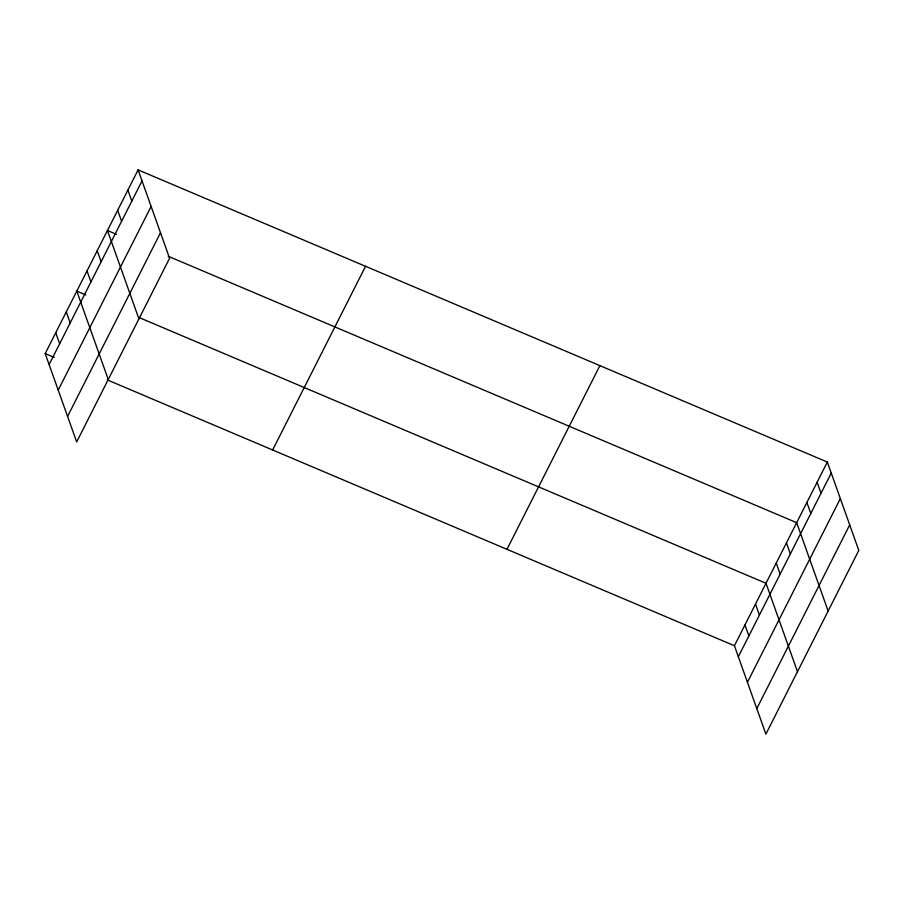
<?xml version="1.0" encoding="UTF-8"?>
<svg xmlns="http://www.w3.org/2000/svg" width="904" height="904" viewBox="0 0 904 904"><rect width="100%" height="100%" fill="white"/><g stroke="black" fill="none" stroke-linecap="round" stroke-linejoin="round"><path stroke-width="1.36" d="M138.109 169.884L169.579 258.262L76.67 441.954L45.2 353.577L138.109 169.884L827.329 462.046L858.8 550.423L765.891 734.116L734.421 645.739L827.329 462.046M49.121 364.583L142.03 180.89M58.206 390.121L151.126 206.428M67.574 416.428L160.494 232.723M272.646 449.989L365.555 266.296M506.974 549.327L599.883 365.634M738.342 656.745L831.251 473.052M747.427 682.283L840.347 498.59M756.795 708.589L849.703 524.885M116.492 234.339L107.452 230.509L138.922 318.875M168.189 256.25L796.673 522.67L828.143 611.036M85.835 294.953L76.795 291.122L108.254 379.499M138.82 317.417L766.004 583.283L797.475 671.661M45.2 353.577L54.251 357.419M107.226 379.872L734.421 645.739M817.114 482.25L821.035 493.256M806.888 502.454L810.809 513.461M786.446 542.875L790.367 553.881M776.231 563.079L780.152 574.085M755.484 604.098L759.394 615.104M744.952 624.924L748.874 635.93M127.893 190.089L131.814 201.095M117.667 210.293L121.588 221.299M97.225 250.713L101.146 261.719M87.01 270.917L90.931 281.924M66.263 311.936L70.184 322.954M55.732 332.762L59.653 343.769"/></g></svg>
